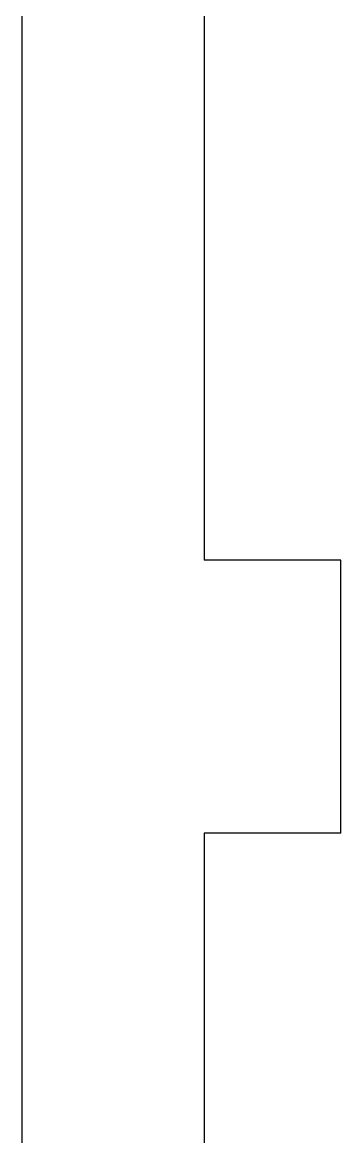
# Model space of a CAD drawing. Header units: millimetres. Extents: x -514 to -64, y 104 to 492.
# Drawn here: x -514.05 to -500.05, y 195.64 to 244.58 of the extents above; entities that cross this region are included whole.
import ezdxf

# ---------------------------------------------------------------- set-up
doc = ezdxf.new("R2010")
doc.units = ezdxf.units.MM

msp = doc.modelspace()

# ---------------------------------------------------------------- linework, layer by layer
at = {"color": 7, "linetype": 'Continuous', "lineweight": 25}
for p, q in [((-514.053, 104.395), (-514.053, 387.895)), ((-506.053, 247.823), (-506.053, 220.966)), ((-500.053, 220.966), (-506.053, 220.966)), ((-500.053, 208.966), (-500.053, 220.966)), ((-500.053, 208.966), (-506.053, 208.966)), ((-506.053, 208.966), (-506.053, 182.109))]:
    msp.add_line(p, q, dxfattribs=at)

doc.saveas('drawing.dxf')
